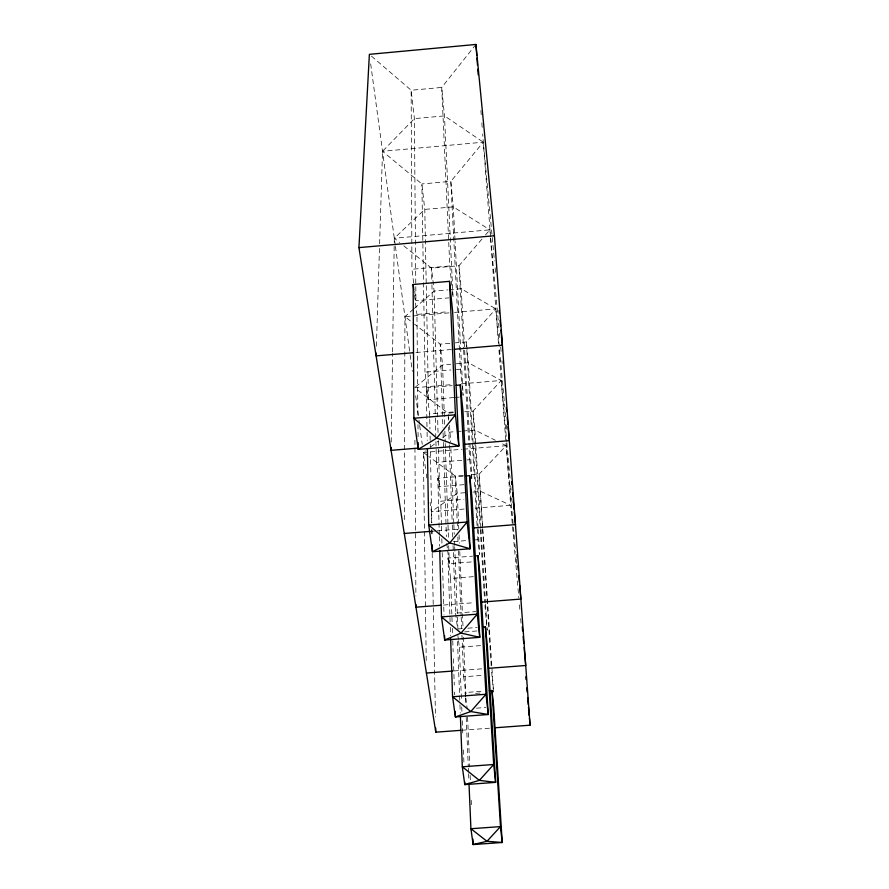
<?xml version="1.0" encoding="UTF-8"?>
<svg xmlns="http://www.w3.org/2000/svg" width="889" height="889" viewBox="0 0 889 889"><rect width="100%" height="100%" fill="white"/><g stroke="black" fill="none" stroke-linecap="round" stroke-linejoin="round"><path stroke-width="0.67" stroke-dasharray="4.45 3.33" d="M404.317 519.654L404.928 316.64L413.274 309.339M391.216 442.022L392.56 353.289M392.582 351.911L394.216 243.775M394.238 242.386L394.305 238.23L424.786 209.393L453.29 206.881L489.895 229.84L490.528 236.73L482.671 133.939M376.403 346.199L379.57 245.286M379.614 243.908L382.514 151.286L414.396 118.615L444.478 115.881L483.294 142.196L494.462 260.966M475.926 44.45L441.722 87.433L449.812 265.978L451.79 285.169M481.949 239.074L458.98 265.744L463.569 348.866M485.483 234.974L489.895 229.84L394.305 238.23L399.617 242.497M414.318 308.416L434.132 291.07L447.667 289.903M415.608 386.882L442.589 364.935L450.723 364.246M426.231 660.549L423.342 452.457L425.498 450.834M430.887 446.745L438.421 441.044M442.733 437.777L450.267 432.065L455.735 431.61M413.663 282.935L411.929 269.267L449.812 265.978M449.023 289.781L461.202 288.736L495.851 308.861L504.774 407.062M414.707 291.136L415.919 300.704L448.923 297.871M417.886 414.952L416.952 314.406L448.512 311.706M449.012 312.872L404.928 316.64L413.485 323.307M454.523 312.395L495.851 308.861L466.358 341.943L455.346 342.865M449.845 343.332L440.211 344.154L414.552 324.141M415.919 352.511L451.601 349.499M456.157 363.79L468.37 362.768L501.252 380.481L506.719 441.355M453.879 397.539L428.487 399.65L424.998 372.169L450.879 369.991M456.324 369.535L460.413 369.191L450.823 181.378L483.294 142.196L382.514 151.286L421.875 183.956L424.786 209.393L426.242 284.391M414.574 387.726L451.723 384.626M461.347 383.815L501.252 380.481L473.048 411.085L461.224 412.063M426.987 426.642L426.309 387.815L452.123 385.659M455.212 397.427L459.224 397.094M429.72 418.063L429.631 413.918L453.657 411.929M453.357 412.707L448.1 413.152L415.652 388.549M457.102 431.498L461.202 431.165M462.569 431.054L474.882 430.043L495.34 440.266M425.531 468.603L423.342 452.457L461.991 449.301M463.369 449.189L506.163 445.689L513.297 525.877M464.025 484.649L439.533 486.627L436.455 462.391L461.713 460.335M467.036 459.902L469.692 459.691L468.925 445.834M463.247 475.404L455.301 476.048L428.854 456.524M471.192 474.759L479.149 474.115L506.163 445.689L501.352 443.278M439.333 535.111L437.833 478.26L463.058 476.215M465.125 492.706L457.279 493.339L431.365 511.664L431.587 522.754M472.97 492.073L480.827 491.439L510.664 505.308L518.832 597.964M441.433 524.821L440.766 501.229L463.914 499.362M464.18 509.03L431.365 511.664L430.087 502.241M475.115 508.152L510.664 505.308L498.762 347.421M431.721 531.278L435.843 530.955M437.21 530.844L457.802 529.211M453.39 541.612L468.37 540.423M475.182 539.89L477.904 539.667L479.427 554.514M450.112 621.867L448.012 558.07L472.548 556.136M447.612 550.224L449.312 563.682L472.081 561.881M448.012 558.07L450.601 578.439L473.415 576.661M443.578 605.053L473.948 602.698M453.323 552.469L455.601 613.166L475.782 611.599M458.402 628.923L462.447 628.612M467.847 628.201L477.293 627.467M464.669 631.901L477.915 630.89M458.546 640.725L459.369 647.225L480.638 645.592M453.99 670.939L482.96 668.75M461.947 635.257L463.68 676.796L483.738 675.273M465.325 696.654L465.147 692.531L483.938 691.12M475.559 693.376L481.093 692.964M476.493 708.177L485.761 707.488M461.747 730.258L490.439 728.135M423.342 452.457L427.753 455.713M403.873 245.92L431.509 268.134L458.98 265.744L461.202 288.736L471.87 478.449M371.469 56.14L411.151 90.234L414.396 118.615L415.919 300.704M370.68 63.897L395.238 245.108M395.427 246.475L409.94 353.555M410.118 354.922L412.34 371.324M415.663 395.816L418.775 418.741M418.952 420.097L419.508 424.142M419.686 425.487L422.242 444.367M426.264 473.993L426.809 478.026M446.756 543.501L447.434 548.88M455.601 613.166L457.524 628.29M463.68 676.796L465.88 694.109L463.391 635.957M414.53 295.37L416.952 314.406M426.309 387.815L429.631 413.918M437.833 478.26L440.766 501.229M457.879 635.524L458.38 639.424M465.147 692.531L465.669 696.609M465.836 697.976L467.225 708.866M448.256 414.496L448.878 419.908M449.49 425.309L450.645 441.733M452.345 290.659L453.057 297.515L444.478 115.881L441.722 87.433L411.151 90.234L411.929 269.267M460.413 369.191L463.091 395.383L455.101 241.53M469.692 459.691L471.637 478.582M495.117 267.867L495.64 273.39M490.661 238.108L498.918 327.663M499.429 333.175L500.063 340.065M500.696 346.954L501.207 352.466M501.974 360.734L502.229 363.49M505.274 412.585L505.652 416.741M506.408 425.042L506.786 429.187M506.841 442.733L510.075 478.704M510.697 485.616L511.186 491.15M511.808 498.073L512.308 503.607M513.42 527.255L514.775 542.468M514.898 543.846L515.631 552.147M516.253 559.059L516.742 564.582M519.443 604.876L520.054 611.788M520.665 618.711L521.154 624.234M480.905 110.536L481.216 114.659M481.838 122.926L482.249 128.427M490.517 238.019L498.651 346.043M482.538 528.055L479.149 474.115L493.539 692.031L491.495 670.517M482.627 529.444L491.406 669.139M480.905 528.033L474.882 430.043L473.048 411.085L480.171 528.199M480.993 529.411L485.494 602.564M485.572 603.953L487.183 630.168L484.783 603.987M480.26 529.577L484.705 602.609M478.16 528.177L468.37 362.768L466.358 341.943L466.758 348.855M478.238 529.555L479.704 554.358M466.836 350.233L477.904 539.667M463.647 350.244L468.847 444.444M455.024 240.141L453.29 206.881L450.823 181.378L421.875 183.956L424.998 372.169M467.592 717.179L469.748 767.018M470.114 775.33L470.348 780.864M471.192 800.244L471.492 807.168M458.58 523.799L457.279 493.339L455.301 476.048L457.557 530.044M458.646 525.188L458.824 529.344M459.057 534.878L459.413 543.19M459.769 551.491L463.036 627.645M465.38 698.032L465.669 704.91M466.192 717.29L468.292 766.818M468.347 768.196L468.525 772.319M468.581 773.697L468.881 780.575M457.846 536.967L458.135 543.89M458.424 550.802L461.135 615.877M461.191 617.266L461.658 628.334M459.369 647.225L461.502 701.343M461.724 706.888L461.947 712.445M462.269 720.768L462.869 736.036M463.413 749.916L464.025 765.185M450.912 448.645L453.801 523.254M453.857 524.643L454.235 534.311M454.501 541.223L454.668 545.368M454.724 546.746L457.402 615.833M457.457 617.21L457.935 629.645M457.524 641.425L459.891 703.421M459.946 704.799L460.258 713.067M448.256 417.285L448.356 420.041M448.623 426.942L449.234 443.5M449.289 444.878L452.234 523.499M452.29 524.877L452.757 537.3M453.068 545.568L453.268 551.091M450.601 578.439L452.134 622.767M452.323 628.312L452.512 633.846M452.757 640.78L453.134 651.859M453.379 658.782L454.29 685.097M454.523 692.031L454.623 694.798M444.6 424.286L442.589 364.935L440.211 344.154L442.878 427.231M444.833 431.187L445.2 442.222M445.245 443.6L445.389 447.745M445.433 449.123L447.956 523.654M448.012 525.032L448.478 538.834M448.712 545.735L448.889 551.258M448.945 552.636L449.312 563.682M450.29 627.412L450.567 635.735M443.055 432.765L443.322 441.077M443.367 442.455L443.555 448M443.6 449.378L446.4 536.612M441.466 526.21L441.666 533.156M441.822 538.701L441.977 544.257M442.222 552.58L443.989 615.044M438.033 432.532L434.132 291.07L431.509 268.134L431.898 283.391M438.266 440.855L438.455 447.789M438.499 449.178L439.533 486.627M439.366 536.5L439.622 546.202M431.932 284.78L435.288 416.608M435.321 417.997L435.777 436.032M435.921 441.577L436.455 462.391M429.743 419.441L429.943 429.087M430.087 435.977L430.22 442.866M430.254 444.244L431.843 522.799M431.976 529.688L432.065 533.822M431.732 529.688L431.81 533.856M432.198 553.269L435.477 716.923M426.276 285.78L428.487 399.65M427.087 432.187L427.231 440.5M417.974 424.598L418.108 438.366M414.907 440.177L415.896 596.152"/><path stroke-width="1.33" d="M391.127 447.567L391.082 450.334L418.586 448.078M376.191 353.111L376.103 355.878L413.163 352.744M460.38 730.358L435.788 732.18L358.934 247.62L369.38 54.34L475.926 44.45L494.428 235.752L530.066 725.191L494.54 727.824M358.934 247.62L494.428 235.752M413.141 284.491L449.523 281.346L452.634 311.35L458.846 446.056L418.208 449.389L413.874 418.252L413.141 284.491L413.829 289.925M454.346 349.266L502.396 345.199L500.963 330.008M456.201 385.326L460.28 384.981L462.991 411.163L470.081 548.757L432.432 551.736L428.72 525.066L427.387 448.823M463.969 444.367L509.341 440.644L508.075 426.864M465.714 475.993L469.692 475.671L472.081 498.707L479.771 637.335L444.689 640.024L441.489 616.922L439.733 550.369M404.273 533.467L430.354 531.389M472.904 527.999L515.464 524.61L514.331 512.164M475.271 555.925L478.004 555.703L480.127 576.139L488.217 714.512L455.39 716.956L452.579 696.765L450.656 638.513M440.811 605.265L415.963 607.198L415.952 604.442M480.849 602.164L520.876 599.064L519.643 585.229M482.694 627.056L485.383 626.845L487.283 645.092L495.64 782.364L464.78 784.609L462.313 766.796L460.369 715.823M426.409 673.029L452.612 671.051M488.472 668.328L525.721 665.505L524.121 647.536M489.317 690.709L491.995 690.509L493.695 706.899L502.218 842.483L473.115 844.55L470.914 828.726L468.992 783.32M499.14 310.683L499.407 313.439M500.051 320.34L500.574 325.874M506.297 407.584L506.674 411.718M507.186 417.219L507.819 424.109M511.564 481.738L511.82 484.505M512.564 492.806L512.942 496.951M513.453 502.485L514.075 509.397M516.909 554.792L517.154 557.559M517.898 565.86L518.276 570.005M518.765 575.539L519.387 582.462M522.276 626.801L522.643 630.946M523.132 636.48L523.754 643.392M525.799 676.796L526.044 679.552M526.766 687.853L527.133 691.998M527.622 697.532L528.233 704.455M528.477 707.211L529.211 715.512M529.455 718.279L530.066 725.191M475.926 44.45L476.748 55.462M476.96 58.218L477.482 65.097M477.793 69.231L478.204 74.743M491.995 690.509L500.474 826.614L502.218 842.483L486.983 841.294L473.115 844.55L472.87 839.016M485.383 626.845L493.684 764.496L495.64 782.364L479.393 780.375L464.78 784.609L464.68 781.831M478.004 555.703L485.994 694.253L488.217 714.512L470.814 711.533L455.39 716.956L455.19 711.422M469.692 475.671L477.237 614.166L479.771 637.335L461.047 633.09L441.489 616.922L477.237 614.166L461.047 633.09L444.689 640.024L444.578 635.857M460.28 384.981L467.147 521.999L470.081 548.757L449.801 542.89L428.72 525.066L467.147 521.999L449.801 542.89L432.432 551.736L432.287 544.846M449.523 281.346L455.424 414.819L458.846 446.056L436.755 438.088L413.874 418.252L455.424 414.819L436.755 438.088L418.208 449.389L418.141 442.5M435.699 728.024L435.788 732.18M485.994 694.253L470.814 711.533L452.579 696.765L485.994 694.253M493.684 764.496L479.393 780.375L462.313 766.796L493.684 764.496M500.474 826.614L486.983 841.294L470.914 828.726L500.474 826.614"/></g></svg>
